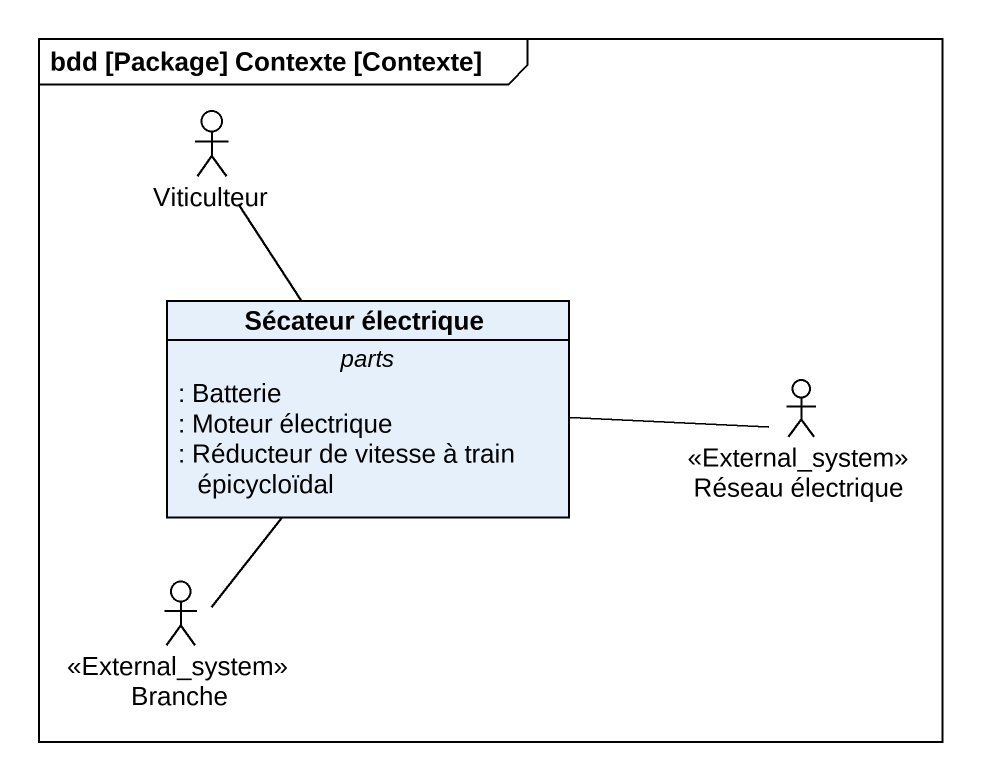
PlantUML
@startuml
mainframe bdd [Package] Contexte [Contexte]
allowmixing
hide circle
hide empty members
actor Viticulteur
class "Sécateur électrique" as Sécateur_électrique {
  -- parts --
  : Batterie
  : Moteur électrique
  : Réducteur de vitesse à train épicycloïdal
}
actor "Réseau électrique" as Réseau_électrique <<External_system>>
actor Branche <<External_system>>
Viticulteur -- Sécateur_électrique
Réseau_électrique -left- Sécateur_électrique
Branche -up- Sécateur_électrique
@enduml
